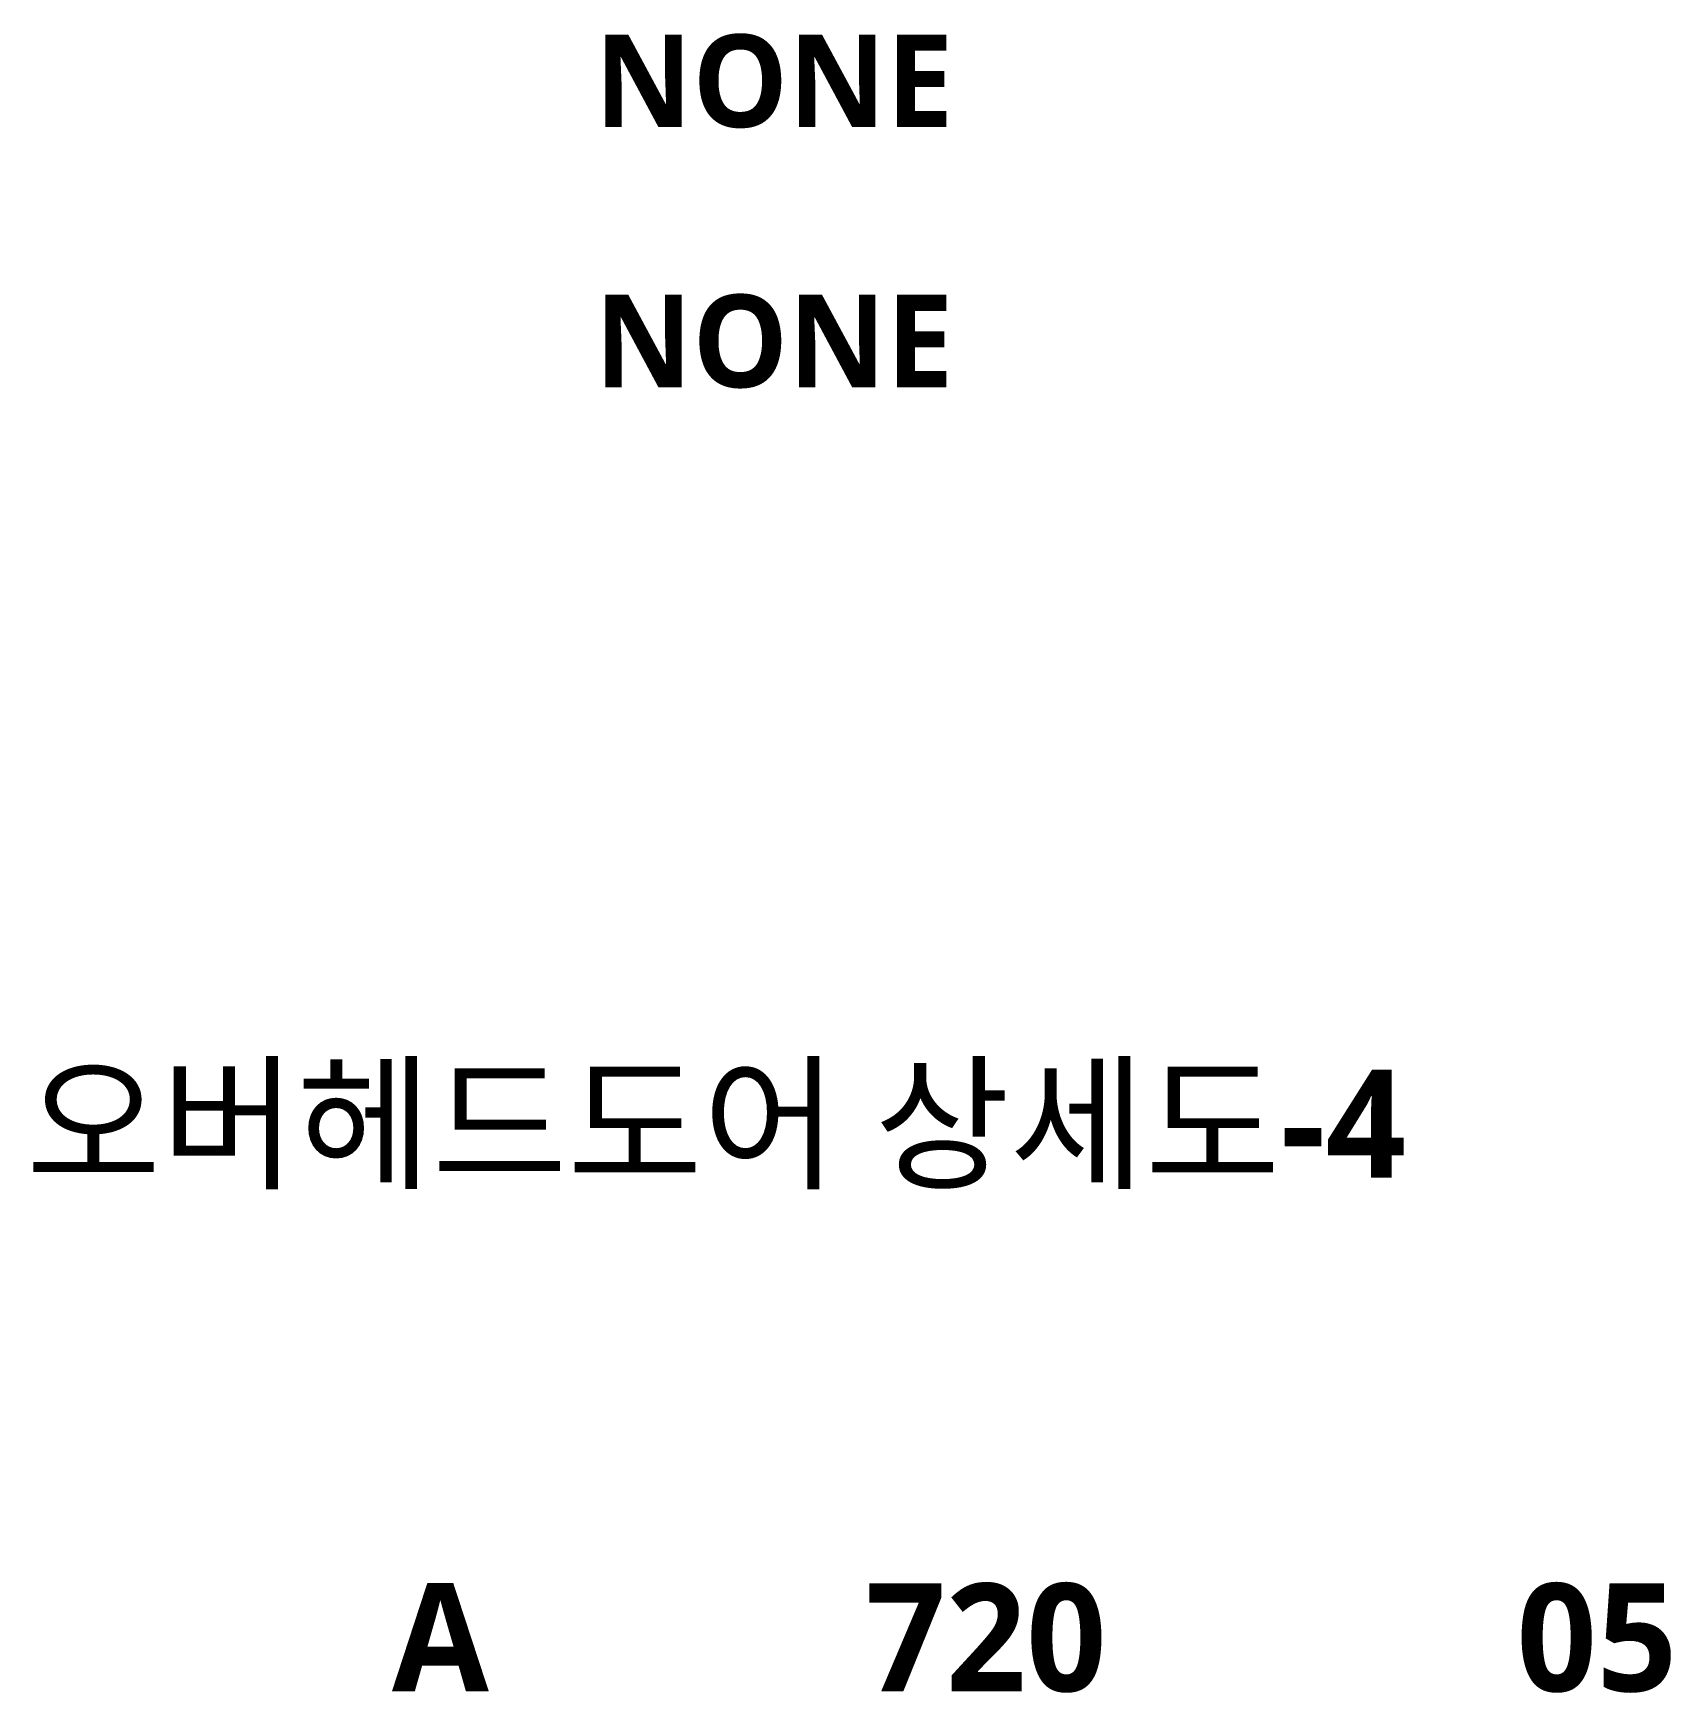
# Model space of a CAD drawing. Header units: millimetres. Extents: x 909 to 159266, y 137 to 21462.
# Drawn here: x 105736 to 107862, y 1019 to 3173 of the extents above; entities that cross this region are included whole.
import ezdxf
from ezdxf.enums import TextEntityAlignment as Align

# ---------------------------------------------------------------- set-up
doc = ezdxf.new("R2010")
doc.units = ezdxf.units.MM
doc.header["$LTSCALE"] = 50
doc.header["$MEASUREMENT"] = 0
doc.layers.add('A-ANNO-TITL', color=7, linetype='Continuous')
doc.styles.add('SH_대대리576', font='')
doc.styles.get('SH_대대리576').set_extended_font_data('NanumGothic', bold=True)

msp = doc.modelspace()

# ---------------------------------------------------------------- texts
at = {"layer": 'A-ANNO-TITL', "style": 'SH_대대리576'}
for s, height, p in [('NONE', 120, (106698.1, 3111.1)), ('NONE', 120, (106698.1, 2773.4)), ('오버헤드도어 상세도-4', 140, (106622.7, 1758.9)), ('A', 140, (106265, 1090.8)), ('720', 140, (106973.4, 1090.8)), ('05', 140, (107766.3, 1090.8))]:
    msp.add_text(s, height=height, dxfattribs=at).set_placement(p, align=Align.MIDDLE)

doc.saveas('drawing.dxf')
